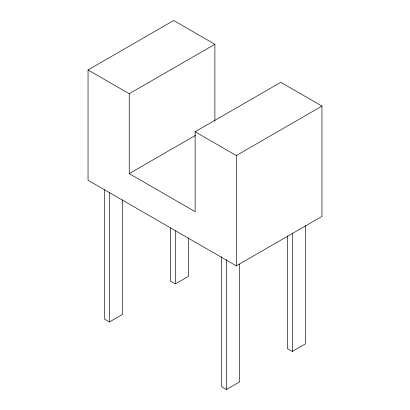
<?xml version="1.0" encoding="UTF-8"?>
<svg xmlns="http://www.w3.org/2000/svg" width="410" height="410" viewBox="0 0 410 410"><rect width="100%" height="100%" fill="white"/><g stroke="black" fill="none" stroke-linecap="round" stroke-linejoin="round"><path stroke-width="0.61" d="M214.881 44.275L129.227 93.731L129.227 173.614L195.119 211.657L195.119 131.769L280.773 82.318L321.952 106.093L321.952 216.413L236.298 265.864L88.047 180.272L88.047 69.951L173.702 20.5L214.881 44.275L214.881 120.965M129.227 173.614L195.539 135.331M195.119 131.769L236.298 155.544L321.952 106.093M104.519 189.82L104.519 319.123L109.46 321.978L122.636 314.367L122.636 199.788M170.406 227.955L170.406 281.086L175.352 283.935L188.528 276.33L188.528 237.923M221.472 256.701L221.472 386.645L226.412 389.5L239.594 381.889L239.594 264.112M287.364 235.945L287.364 348.608L292.304 351.457L305.481 343.852L305.481 225.428M88.047 69.951L129.227 93.731M292.304 233.039L292.304 351.457M236.298 155.544L236.298 265.864M226.412 259.556L226.412 389.5M175.352 230.804L175.352 283.935M109.46 192.674L109.46 321.978"/></g></svg>
